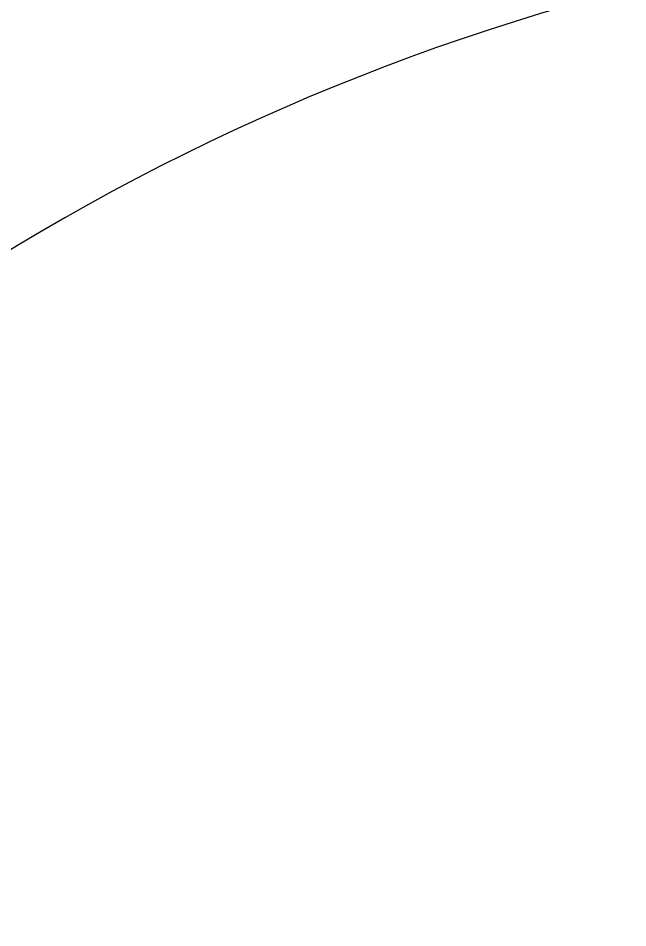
# Model space of a CAD drawing. Header units: millimetres. Extents: x 5828 to 6704, y 123 to 421.
# Drawn here: x 6594.13 to 6599.47, y 345.99 to 353.97 of the extents above; entities that cross this region are included whole.
import ezdxf

# ---------------------------------------------------------------- set-up
doc = ezdxf.new("R2010")
doc.units = ezdxf.units.MM
doc.layers.add('尺寸标注', color=7, linetype='Continuous')
doc.layers.add('运动范围', color=7, linetype='Continuous')
doc.styles.add('微软雅黑', font='msyh.ttc', dxfattribs={"height": 1.5})
doc.dimstyles.new('尺寸标注_1_15比例', dxfattribs={"dimtxt": 1.5, "dimasz": 1.25, "dimexe": 0.5, "dimexo": 0.4, "dimgap": 0.5, "dimtad": 1, "dimdec": 1, "dimlfac": 15, "dimdsep": 46, "dimtxsty": '微软雅黑', "dimcen": 0.09, "dimadec": 0, "dimazin": 0, "dimtp": 0.01, "dimtm": 0.01, "dimtfac": 1, "dimtdec": 1, "dimtofl": 0, "dimtmove": 0, "dimatfit": 3, "dimfxl": 1, "dimtolj": 1, "dimarcsym": 0})

# ---------------------------------------------------------------- blocks, each defined once
blk = doc.blocks.new('*D795')
at = {"layer": 'Defpoints', "color": 0}
for p in [(6595.6472, 358.0734), (6593.1102, 340.7401), (6633.9215, 340.7401)]:
    blk.add_point(p, dxfattribs=at)
at = {"layer": '尺寸标注', "color": 0, "lineweight": -2}
for p, q in [((6596.0472, 358.0734), (6634.4215, 358.0734)), ((6633.9215, 356.8234), (6633.9215, 341.9901)), ((6593.5102, 340.7401), (6634.4215, 340.7401))]:
    blk.add_line(p, q, dxfattribs=at)
at = {"layer": '尺寸标注', "color": 0}
for points in [[(6634.1298, 356.8234), (6633.7132, 356.8234), (6633.9215, 358.0734)], [(6633.7132, 341.9901), (6634.1298, 341.9901), (6633.9215, 340.7401)]]:
    blk.add_solid(points, dxfattribs=at)
at = {"layer": '尺寸标注', "color": 0, "insert": (6632.6463, 349.4068), "char_height": 1.5, "attachment_point": 5, "rotation": 90, "style": '微软雅黑'}
blk.add_mtext('\\A1;260', dxfattribs=at)
blk = doc.blocks.new('*D797')
at = {"layer": 'Defpoints', "color": 0}
for p in [(6541.8372, 378.1181), (6588.1866, 378.1181), (6595.1201, 318.7401)]:
    blk.add_point(p, dxfattribs=at)
at = {"layer": '尺寸标注', "color": 0, "lineweight": -2}
for p, q in [((6587.7866, 378.1181), (6541.3372, 378.1181)), ((6541.8372, 319.9901), (6541.8372, 376.8681)), ((6594.7201, 318.7401), (6541.3372, 318.7401))]:
    blk.add_line(p, q, dxfattribs=at)
at = {"layer": '尺寸标注', "color": 0}
for points in [[(6542.0455, 376.8681), (6541.6288, 376.8681), (6541.8372, 378.1181)], [(6541.6288, 319.9901), (6542.0455, 319.9901), (6541.8372, 318.7401)]]:
    blk.add_solid(points, dxfattribs=at)
at = {"layer": '尺寸标注', "color": 0, "insert": (6540.562, 347.1133), "char_height": 1.5, "attachment_point": 5, "rotation": 90, "style": '微软雅黑'}
blk.add_mtext('\\A1;890.7', dxfattribs=at)

msp = doc.modelspace()

# ---------------------------------------------------------------- linework, layer by layer
at = {"layer": '运动范围', "color": 0, "linetype": 'Continuous', "lineweight": 0}
for centre, radius, start, end in [((6588.1866, 340.7401), 37.378, 340.00173, 209.99906), ((6604.4751, 334.8122), 20.0444, 95.00216, 139.00156)]:
    msp.add_arc(centre, radius, start, end, dxfattribs=at)

# ---------------------------------------------------------------- dimensions: what is measured, and where the dimension line sits
at = {"layer": '尺寸标注'}
dim = msp.add_linear_dim(base=(6541.8372, 378.1181), p1=(6595.1201, 318.7401), p2=(6588.1866, 378.1181), angle=90, dimstyle='尺寸标注_1_15比例', dxfattribs=at)
dim.commit()
dim.dimension.update_dxf_attribs({"geometry": '*D797', "text_midpoint": (6541.8372, 347.1133), "dimtype": 160})
dim = msp.add_linear_dim(base=(6633.9215, 340.7401), p1=(6595.6472, 358.0734), p2=(6593.1102, 340.7401), angle=90, dimstyle='尺寸标注_1_15比例', dxfattribs=at)
dim.commit()
dim.dimension.update_dxf_attribs({"geometry": '*D795', "text_midpoint": (6632.6463, 349.4068)})

doc.saveas('drawing.dxf')
